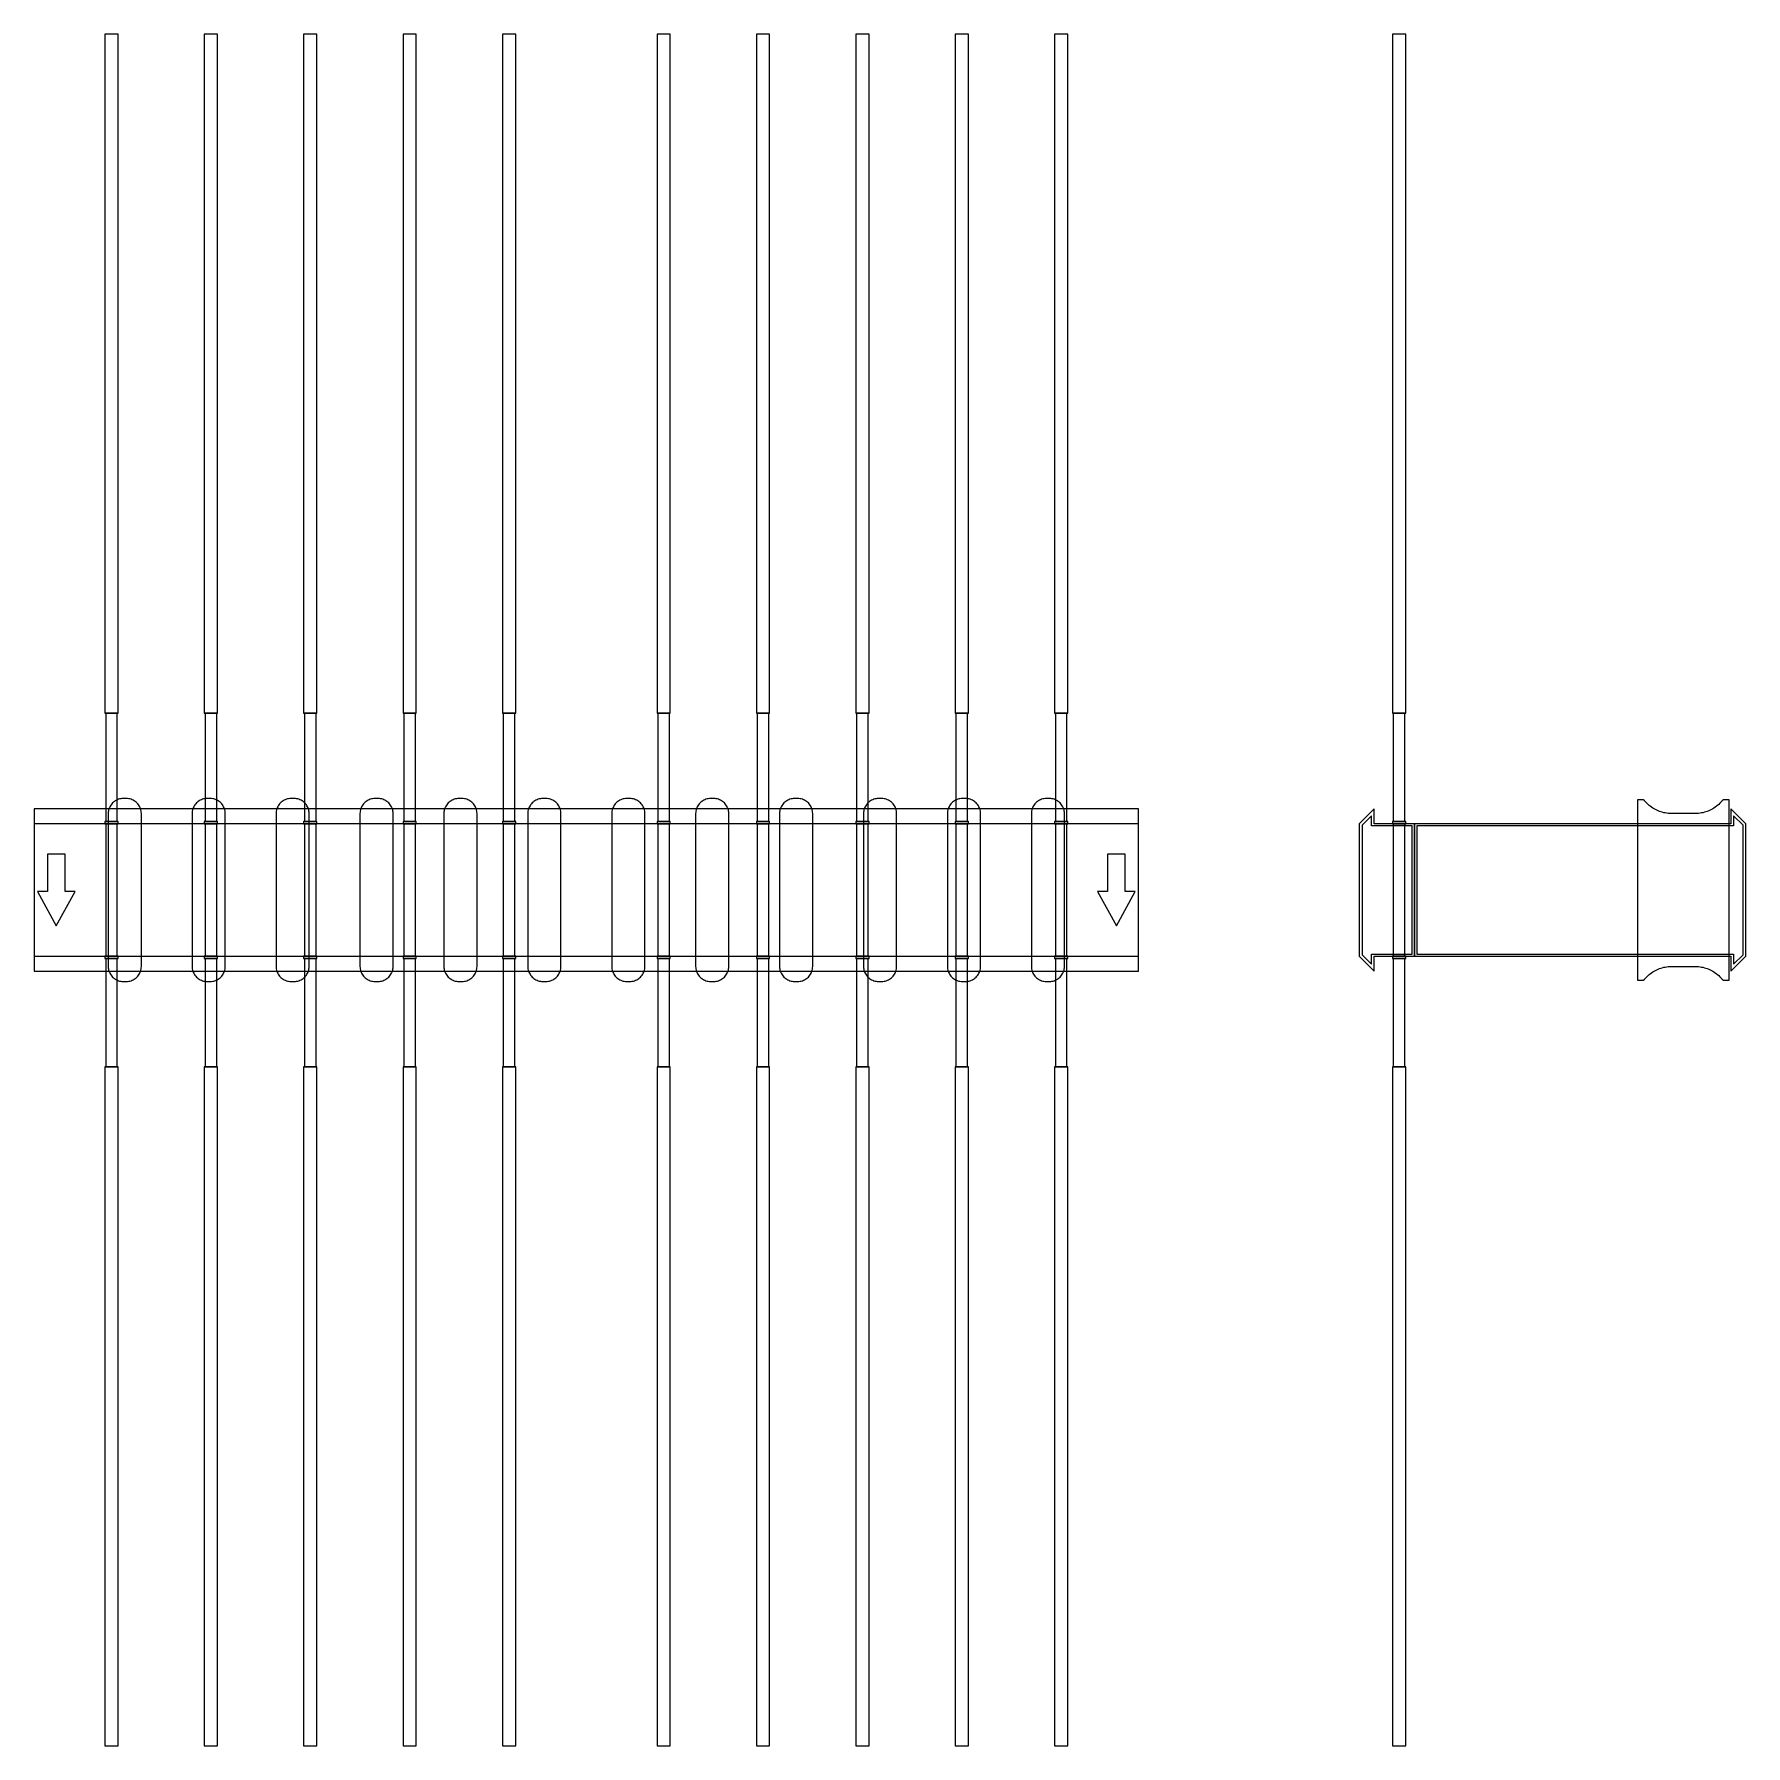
# Model space of a CAD drawing. Extents: x 0 to 1550, y -775 to 775.
import ezdxf

# ---------------------------------------------------------------- set-up
doc = ezdxf.new("R2010")
doc.units = 0
doc.layers.add('Halfen', color=7, linetype='CONTINUOUS')

msp = doc.modelspace()

# ---------------------------------------------------------------- linework, layer by layer
at = {"layer": 'Halfen', "color": 7}
for points in [[(76, 160), (76, 775), (64, 775), (64, 160)], [(166, 160), (166, 775), (154, 775), (154, 160)], [(256, 160), (256, 775), (244, 775), (244, 160)], [(346, 160), (346, 775), (334, 775), (334, 160)], [(436, 160), (436, 775), (424, 775), (424, 160)], [(576, 160), (576, 775), (564, 775), (564, 160)], [(666, 160), (666, 775), (654, 775), (654, 160)], [(756, 160), (756, 775), (744, 775), (744, 160)], [(846, 160), (846, 775), (834, 775), (834, 160)], [(936, 160), (936, 775), (924, 775), (924, 160)], [(1242, 160), (1242, 775), (1230, 775), (1230, 160)], [(75.25, 62), (75.25, 160), (64.75, 160), (64.75, 62)], [(165.25, 62), (165.25, 160), (154.75, 160), (154.75, 62)], [(255.25, 62), (255.25, 160), (244.75, 160), (244.75, 62)], [(345.25, 62), (345.25, 160), (334.75, 160), (334.75, 62)], [(435.25, 62), (435.25, 160), (424.75, 160), (424.75, 62)], [(575.25, 62), (575.25, 160), (564.75, 160), (564.75, 62)], [(665.25, 62), (665.25, 160), (654.75, 160), (654.75, 62)], [(755.25, 62), (755.25, 160), (744.75, 160), (744.75, 62)], [(845.25, 62), (845.25, 160), (834.75, 160), (834.75, 62)], [(935.25, 62), (935.25, 160), (924.75, 160), (924.75, 62)], [(1241.25, 62), (1241.25, 160), (1230.75, 160), (1230.75, 62)], [(97, -69.3), (97, -56.8), (97, 69.3), (96.958, 70.359), (96.834, 71.412), (96.627, 72.452), (96.339, 73.472), (95.972, 74.466), (95.529, 75.429), (95.011, 76.354), (94.422, 77.235), (93.765, 78.068), (93.046, 78.846), (92.268, 79.565), (91.435, 80.222), (90.554, 80.811), (89.629, 81.329), (88.666, 81.772), (87.672, 82.139), (86.652, 82.427), (85.612, 82.634), (84.559, 82.758), (83.5, 82.8), (80.5, 82.8), (79.441, 82.758), (78.388, 82.634), (77.348, 82.427), (76.328, 82.139), (75.334, 81.772), (74.371, 81.329), (73.446, 80.811), (72.565, 80.222), (71.732, 79.565), (70.954, 78.846), (70.235, 78.068), (69.578, 77.235), (68.989, 76.354), (68.471, 75.429), (68.028, 74.466), (67.661, 73.472), (67.373, 72.452), (67.166, 71.412), (67.042, 70.359), (67, 69.3), (67, -56.8), (67, -69.3), (67.042, -70.359), (67.166, -71.412), (67.373, -72.452), (67.661, -73.472), (68.028, -74.466), (68.471, -75.429), (68.989, -76.354), (69.578, -77.235), (70.235, -78.068), (70.954, -78.846), (71.732, -79.565), (72.565, -80.222), (73.446, -80.811), (74.371, -81.329), (75.334, -81.772), (76.328, -82.139), (77.348, -82.427), (78.388, -82.634), (79.441, -82.758), (80.5, -82.8), (83.5, -82.8), (84.559, -82.758), (85.612, -82.634), (86.652, -82.427), (87.672, -82.139), (88.666, -81.772), (89.629, -81.329), (90.554, -80.811), (91.435, -80.222), (92.268, -79.565), (93.046, -78.846), (93.765, -78.068), (94.422, -77.235), (95.011, -76.354), (95.529, -75.429), (95.972, -74.466), (96.339, -73.472), (96.627, -72.452), (96.834, -71.412), (96.958, -70.359), (97, -69.3)], [(173, -69.3), (173, -56.8), (173, 69.3), (172.958, 70.359), (172.834, 71.412), (172.627, 72.452), (172.339, 73.472), (171.972, 74.466), (171.529, 75.429), (171.011, 76.354), (170.422, 77.235), (169.765, 78.068), (169.046, 78.846), (168.268, 79.565), (167.435, 80.222), (166.554, 80.811), (165.629, 81.329), (164.666, 81.772), (163.672, 82.139), (162.652, 82.427), (161.612, 82.634), (160.559, 82.758), (159.5, 82.8), (156.5, 82.8), (155.441, 82.758), (154.388, 82.634), (153.348, 82.427), (152.328, 82.139), (151.334, 81.772), (150.371, 81.329), (149.446, 80.811), (148.565, 80.222), (147.732, 79.565), (146.954, 78.846), (146.235, 78.068), (145.578, 77.235), (144.989, 76.354), (144.471, 75.429), (144.028, 74.466), (143.661, 73.472), (143.373, 72.452), (143.166, 71.412), (143.042, 70.359), (143, 69.3), (143, -56.8), (143, -69.3), (143.042, -70.359), (143.166, -71.412), (143.373, -72.452), (143.661, -73.472), (144.028, -74.466), (144.471, -75.429), (144.989, -76.354), (145.578, -77.235), (146.235, -78.068), (146.954, -78.846), (147.732, -79.565), (148.565, -80.222), (149.446, -80.811), (150.371, -81.329), (151.334, -81.772), (152.328, -82.139), (153.348, -82.427), (154.388, -82.634), (155.441, -82.758), (156.5, -82.8), (159.5, -82.8), (160.559, -82.758), (161.612, -82.634), (162.652, -82.427), (163.672, -82.139), (164.666, -81.772), (165.629, -81.329), (166.554, -80.811), (167.435, -80.222), (168.268, -79.565), (169.046, -78.846), (169.765, -78.068), (170.422, -77.235), (171.011, -76.354), (171.529, -75.429), (171.972, -74.466), (172.339, -73.472), (172.627, -72.452), (172.834, -71.412), (172.958, -70.359), (173, -69.3)], [(249, -69.3), (249, -56.8), (249, 69.3), (248.958, 70.359), (248.834, 71.412), (248.627, 72.452), (248.339, 73.472), (247.972, 74.466), (247.529, 75.429), (247.011, 76.354), (246.422, 77.235), (245.765, 78.068), (245.046, 78.846), (244.268, 79.565), (243.435, 80.222), (242.554, 80.811), (241.629, 81.329), (240.666, 81.772), (239.672, 82.139), (238.652, 82.427), (237.612, 82.634), (236.559, 82.758), (235.5, 82.8), (232.5, 82.8), (231.441, 82.758), (230.388, 82.634), (229.348, 82.427), (228.328, 82.139), (227.334, 81.772), (226.371, 81.329), (225.446, 80.811), (224.565, 80.222), (223.732, 79.565), (222.954, 78.846), (222.235, 78.068), (221.578, 77.235), (220.989, 76.354), (220.471, 75.429), (220.028, 74.466), (219.661, 73.472), (219.373, 72.452), (219.166, 71.412), (219.042, 70.359), (219, 69.3), (219, -56.8), (219, -69.3), (219.042, -70.359), (219.166, -71.412), (219.373, -72.452), (219.661, -73.472), (220.028, -74.466), (220.471, -75.429), (220.989, -76.354), (221.578, -77.235), (222.235, -78.068), (222.954, -78.846), (223.732, -79.565), (224.565, -80.222), (225.446, -80.811), (226.371, -81.329), (227.334, -81.772), (228.328, -82.139), (229.348, -82.427), (230.388, -82.634), (231.441, -82.758), (232.5, -82.8), (235.5, -82.8), (236.559, -82.758), (237.612, -82.634), (238.652, -82.427), (239.672, -82.139), (240.666, -81.772), (241.629, -81.329), (242.554, -80.811), (243.435, -80.222), (244.268, -79.565), (245.046, -78.846), (245.765, -78.068), (246.422, -77.235), (247.011, -76.354), (247.529, -75.429), (247.972, -74.466), (248.339, -73.472), (248.627, -72.452), (248.834, -71.412), (248.958, -70.359), (249, -69.3)], [(325, -69.3), (325, -56.8), (325, 69.3), (324.958, 70.359), (324.834, 71.412), (324.627, 72.452), (324.339, 73.472), (323.972, 74.466), (323.529, 75.429), (323.011, 76.354), (322.422, 77.235), (321.765, 78.068), (321.046, 78.846), (320.268, 79.565), (319.435, 80.222), (318.554, 80.811), (317.629, 81.329), (316.666, 81.772), (315.672, 82.139), (314.652, 82.427), (313.612, 82.634), (312.559, 82.758), (311.5, 82.8), (308.5, 82.8), (307.441, 82.758), (306.388, 82.634), (305.348, 82.427), (304.328, 82.139), (303.334, 81.772), (302.371, 81.329), (301.446, 80.811), (300.565, 80.222), (299.732, 79.565), (298.954, 78.846), (298.235, 78.068), (297.578, 77.235), (296.989, 76.354), (296.471, 75.429), (296.028, 74.466), (295.661, 73.472), (295.373, 72.452), (295.166, 71.412), (295.042, 70.359), (295, 69.3), (295, -56.8), (295, -69.3), (295.042, -70.359), (295.166, -71.412), (295.373, -72.452), (295.661, -73.472), (296.028, -74.466), (296.471, -75.429), (296.989, -76.354), (297.578, -77.235), (298.235, -78.068), (298.954, -78.846), (299.732, -79.565), (300.565, -80.222), (301.446, -80.811), (302.371, -81.329), (303.334, -81.772), (304.328, -82.139), (305.348, -82.427), (306.388, -82.634), (307.441, -82.758), (308.5, -82.8), (311.5, -82.8), (312.559, -82.758), (313.612, -82.634), (314.652, -82.427), (315.672, -82.139), (316.666, -81.772), (317.629, -81.329), (318.554, -80.811), (319.435, -80.222), (320.268, -79.565), (321.046, -78.846), (321.765, -78.068), (322.422, -77.235), (323.011, -76.354), (323.529, -75.429), (323.972, -74.466), (324.339, -73.472), (324.627, -72.452), (324.834, -71.412), (324.958, -70.359), (325, -69.3)], [(401, -69.3), (401, -56.8), (401, 69.3), (400.958, 70.359), (400.834, 71.412), (400.627, 72.452), (400.339, 73.472), (399.972, 74.466), (399.529, 75.429), (399.011, 76.354), (398.422, 77.235), (397.765, 78.068), (397.046, 78.846), (396.268, 79.565), (395.435, 80.222), (394.554, 80.811), (393.629, 81.329), (392.666, 81.772), (391.672, 82.139), (390.652, 82.427), (389.612, 82.634), (388.559, 82.758), (387.5, 82.8), (384.5, 82.8), (383.441, 82.758), (382.388, 82.634), (381.348, 82.427), (380.328, 82.139), (379.334, 81.772), (378.371, 81.329), (377.446, 80.811), (376.565, 80.222), (375.732, 79.565), (374.954, 78.846), (374.235, 78.068), (373.578, 77.235), (372.989, 76.354), (372.471, 75.429), (372.028, 74.466), (371.661, 73.472), (371.373, 72.452), (371.166, 71.412), (371.042, 70.359), (371, 69.3), (371, -56.8), (371, -69.3), (371.042, -70.359), (371.166, -71.412), (371.373, -72.452), (371.661, -73.472), (372.028, -74.466), (372.471, -75.429), (372.989, -76.354), (373.578, -77.235), (374.235, -78.068), (374.954, -78.846), (375.732, -79.565), (376.565, -80.222), (377.446, -80.811), (378.371, -81.329), (379.334, -81.772), (380.328, -82.139), (381.348, -82.427), (382.388, -82.634), (383.441, -82.758), (384.5, -82.8), (387.5, -82.8), (388.559, -82.758), (389.612, -82.634), (390.652, -82.427), (391.672, -82.139), (392.666, -81.772), (393.629, -81.329), (394.554, -80.811), (395.435, -80.222), (396.268, -79.565), (397.046, -78.846), (397.765, -78.068), (398.422, -77.235), (399.011, -76.354), (399.529, -75.429), (399.972, -74.466), (400.339, -73.472), (400.627, -72.452), (400.834, -71.412), (400.958, -70.359), (401, -69.3)], [(477, -69.3), (477, -56.8), (477, 69.3), (476.958, 70.359), (476.834, 71.412), (476.627, 72.452), (476.339, 73.472), (475.972, 74.466), (475.529, 75.429), (475.011, 76.354), (474.422, 77.235), (473.765, 78.068), (473.046, 78.846), (472.268, 79.565), (471.435, 80.222), (470.554, 80.811), (469.629, 81.329), (468.666, 81.772), (467.672, 82.139), (466.652, 82.427), (465.612, 82.634), (464.559, 82.758), (463.5, 82.8), (460.5, 82.8), (459.441, 82.758), (458.388, 82.634), (457.348, 82.427), (456.328, 82.139), (455.334, 81.772), (454.371, 81.329), (453.446, 80.811), (452.565, 80.222), (451.732, 79.565), (450.954, 78.846), (450.235, 78.068), (449.578, 77.235), (448.989, 76.354), (448.471, 75.429), (448.028, 74.466), (447.661, 73.472), (447.373, 72.452), (447.166, 71.412), (447.042, 70.359), (447, 69.3), (447, -56.8), (447, -69.3), (447.042, -70.359), (447.166, -71.412), (447.373, -72.452), (447.661, -73.472), (448.028, -74.466), (448.471, -75.429), (448.989, -76.354), (449.578, -77.235), (450.235, -78.068), (450.954, -78.846), (451.732, -79.565), (452.565, -80.222), (453.446, -80.811), (454.371, -81.329), (455.334, -81.772), (456.328, -82.139), (457.348, -82.427), (458.388, -82.634), (459.441, -82.758), (460.5, -82.8), (463.5, -82.8), (464.559, -82.758), (465.612, -82.634), (466.652, -82.427), (467.672, -82.139), (468.666, -81.772), (469.629, -81.329), (470.554, -80.811), (471.435, -80.222), (472.268, -79.565), (473.046, -78.846), (473.765, -78.068), (474.422, -77.235), (475.011, -76.354), (475.529, -75.429), (475.972, -74.466), (476.339, -73.472), (476.627, -72.452), (476.834, -71.412), (476.958, -70.359), (477, -69.3)], [(553, -69.3), (553, -56.8), (553, 69.3), (552.958, 70.359), (552.834, 71.412), (552.627, 72.452), (552.339, 73.472), (551.972, 74.466), (551.529, 75.429), (551.011, 76.354), (550.422, 77.235), (549.765, 78.068), (549.046, 78.846), (548.268, 79.565), (547.435, 80.222), (546.554, 80.811), (545.629, 81.329), (544.666, 81.772), (543.672, 82.139), (542.652, 82.427), (541.612, 82.634), (540.559, 82.758), (539.5, 82.8), (536.5, 82.8), (535.441, 82.758), (534.388, 82.634), (533.348, 82.427), (532.328, 82.139), (531.334, 81.772), (530.371, 81.329), (529.446, 80.811), (528.565, 80.222), (527.732, 79.565), (526.954, 78.846), (526.235, 78.068), (525.578, 77.235), (524.989, 76.354), (524.471, 75.429), (524.028, 74.466), (523.661, 73.472), (523.373, 72.452), (523.166, 71.412), (523.042, 70.359), (523, 69.3), (523, -56.8), (523, -69.3), (523.042, -70.359), (523.166, -71.412), (523.373, -72.452), (523.661, -73.472), (524.028, -74.466), (524.471, -75.429), (524.989, -76.354), (525.578, -77.235), (526.235, -78.068), (526.954, -78.846), (527.732, -79.565), (528.565, -80.222), (529.446, -80.811), (530.371, -81.329), (531.334, -81.772), (532.328, -82.139), (533.348, -82.427), (534.388, -82.634), (535.441, -82.758), (536.5, -82.8), (539.5, -82.8), (540.559, -82.758), (541.612, -82.634), (542.652, -82.427), (543.672, -82.139), (544.666, -81.772), (545.629, -81.329), (546.554, -80.811), (547.435, -80.222), (548.268, -79.565), (549.046, -78.846), (549.765, -78.068), (550.422, -77.235), (551.011, -76.354), (551.529, -75.429), (551.972, -74.466), (552.339, -73.472), (552.627, -72.452), (552.834, -71.412), (552.958, -70.359), (553, -69.3)], [(629, -69.3), (629, -56.8), (629, 69.3), (628.958, 70.359), (628.834, 71.412), (628.627, 72.452), (628.339, 73.472), (627.972, 74.466), (627.529, 75.429), (627.011, 76.354), (626.422, 77.235), (625.765, 78.068), (625.046, 78.846), (624.268, 79.565), (623.435, 80.222), (622.554, 80.811), (621.629, 81.329), (620.666, 81.772), (619.672, 82.139), (618.652, 82.427), (617.612, 82.634), (616.559, 82.758), (615.5, 82.8), (612.5, 82.8), (611.441, 82.758), (610.388, 82.634), (609.348, 82.427), (608.328, 82.139), (607.334, 81.772), (606.371, 81.329), (605.446, 80.811), (604.565, 80.222), (603.732, 79.565), (602.954, 78.846), (602.235, 78.068), (601.578, 77.235), (600.989, 76.354), (600.471, 75.429), (600.028, 74.466), (599.661, 73.472), (599.373, 72.452), (599.166, 71.412), (599.042, 70.359), (599, 69.3), (599, -56.8), (599, -69.3), (599.042, -70.359), (599.166, -71.412), (599.373, -72.452), (599.661, -73.472), (600.028, -74.466), (600.471, -75.429), (600.989, -76.354), (601.578, -77.235), (602.235, -78.068), (602.954, -78.846), (603.732, -79.565), (604.565, -80.222), (605.446, -80.811), (606.371, -81.329), (607.334, -81.772), (608.328, -82.139), (609.348, -82.427), (610.388, -82.634), (611.441, -82.758), (612.5, -82.8), (615.5, -82.8), (616.559, -82.758), (617.612, -82.634), (618.652, -82.427), (619.672, -82.139), (620.666, -81.772), (621.629, -81.329), (622.554, -80.811), (623.435, -80.222), (624.268, -79.565), (625.046, -78.846), (625.765, -78.068), (626.422, -77.235), (627.011, -76.354), (627.529, -75.429), (627.972, -74.466), (628.339, -73.472), (628.627, -72.452), (628.834, -71.412), (628.958, -70.359), (629, -69.3)], [(705, -69.3), (705, -56.8), (705, 69.3), (704.958, 70.359), (704.834, 71.412), (704.627, 72.452), (704.339, 73.472), (703.972, 74.466), (703.529, 75.429), (703.011, 76.354), (702.422, 77.235), (701.765, 78.068), (701.046, 78.846), (700.268, 79.565), (699.435, 80.222), (698.554, 80.811), (697.629, 81.329), (696.666, 81.772), (695.672, 82.139), (694.652, 82.427), (693.612, 82.634), (692.559, 82.758), (691.5, 82.8), (688.5, 82.8), (687.441, 82.758), (686.388, 82.634), (685.348, 82.427), (684.328, 82.139), (683.334, 81.772), (682.371, 81.329), (681.446, 80.811), (680.565, 80.222), (679.732, 79.565), (678.954, 78.846), (678.235, 78.068), (677.578, 77.235), (676.989, 76.354), (676.471, 75.429), (676.028, 74.466), (675.661, 73.472), (675.373, 72.452), (675.166, 71.412), (675.042, 70.359), (675, 69.3), (675, -56.8), (675, -69.3), (675.042, -70.359), (675.166, -71.412), (675.373, -72.452), (675.661, -73.472), (676.028, -74.466), (676.471, -75.429), (676.989, -76.354), (677.578, -77.235), (678.235, -78.068), (678.954, -78.846), (679.732, -79.565), (680.565, -80.222), (681.446, -80.811), (682.371, -81.329), (683.334, -81.772), (684.328, -82.139), (685.348, -82.427), (686.388, -82.634), (687.441, -82.758), (688.5, -82.8), (691.5, -82.8), (692.559, -82.758), (693.612, -82.634), (694.652, -82.427), (695.672, -82.139), (696.666, -81.772), (697.629, -81.329), (698.554, -80.811), (699.435, -80.222), (700.268, -79.565), (701.046, -78.846), (701.765, -78.068), (702.422, -77.235), (703.011, -76.354), (703.529, -75.429), (703.972, -74.466), (704.339, -73.472), (704.627, -72.452), (704.834, -71.412), (704.958, -70.359), (705, -69.3)], [(781, -69.3), (781, -56.8), (781, 69.3), (780.958, 70.359), (780.834, 71.412), (780.627, 72.452), (780.339, 73.472), (779.972, 74.466), (779.529, 75.429), (779.011, 76.354), (778.422, 77.235), (777.765, 78.068), (777.046, 78.846), (776.268, 79.565), (775.435, 80.222), (774.554, 80.811), (773.629, 81.329), (772.666, 81.772), (771.672, 82.139), (770.652, 82.427), (769.612, 82.634), (768.559, 82.758), (767.5, 82.8), (764.5, 82.8), (763.441, 82.758), (762.388, 82.634), (761.348, 82.427), (760.328, 82.139), (759.334, 81.772), (758.371, 81.329), (757.446, 80.811), (756.565, 80.222), (755.732, 79.565), (754.954, 78.846), (754.235, 78.068), (753.578, 77.235), (752.989, 76.354), (752.471, 75.429), (752.028, 74.466), (751.661, 73.472), (751.373, 72.452), (751.166, 71.412), (751.042, 70.359), (751, 69.3), (751, -56.8), (751, -69.3), (751.042, -70.359), (751.166, -71.412), (751.373, -72.452), (751.661, -73.472), (752.028, -74.466), (752.471, -75.429), (752.989, -76.354), (753.578, -77.235), (754.235, -78.068), (754.954, -78.846), (755.732, -79.565), (756.565, -80.222), (757.446, -80.811), (758.371, -81.329), (759.334, -81.772), (760.328, -82.139), (761.348, -82.427), (762.388, -82.634), (763.441, -82.758), (764.5, -82.8), (767.5, -82.8), (768.559, -82.758), (769.612, -82.634), (770.652, -82.427), (771.672, -82.139), (772.666, -81.772), (773.629, -81.329), (774.554, -80.811), (775.435, -80.222), (776.268, -79.565), (777.046, -78.846), (777.765, -78.068), (778.422, -77.235), (779.011, -76.354), (779.529, -75.429), (779.972, -74.466), (780.339, -73.472), (780.627, -72.452), (780.834, -71.412), (780.958, -70.359), (781, -69.3)], [(857, -69.3), (857, -56.8), (857, 69.3), (856.958, 70.359), (856.834, 71.412), (856.627, 72.452), (856.339, 73.472), (855.972, 74.466), (855.529, 75.429), (855.011, 76.354), (854.422, 77.235), (853.765, 78.068), (853.046, 78.846), (852.268, 79.565), (851.435, 80.222), (850.554, 80.811), (849.629, 81.329), (848.666, 81.772), (847.672, 82.139), (846.652, 82.427), (845.612, 82.634), (844.559, 82.758), (843.5, 82.8), (840.5, 82.8), (839.441, 82.758), (838.388, 82.634), (837.348, 82.427), (836.328, 82.139), (835.334, 81.772), (834.371, 81.329), (833.446, 80.811), (832.565, 80.222), (831.732, 79.565), (830.954, 78.846), (830.235, 78.068), (829.578, 77.235), (828.989, 76.354), (828.471, 75.429), (828.028, 74.466), (827.661, 73.472), (827.373, 72.452), (827.166, 71.412), (827.042, 70.359), (827, 69.3), (827, -56.8), (827, -69.3), (827.042, -70.359), (827.166, -71.412), (827.373, -72.452), (827.661, -73.472), (828.028, -74.466), (828.471, -75.429), (828.989, -76.354), (829.578, -77.235), (830.235, -78.068), (830.954, -78.846), (831.732, -79.565), (832.565, -80.222), (833.446, -80.811), (834.371, -81.329), (835.334, -81.772), (836.328, -82.139), (837.348, -82.427), (838.388, -82.634), (839.441, -82.758), (840.5, -82.8), (843.5, -82.8), (844.559, -82.758), (845.612, -82.634), (846.652, -82.427), (847.672, -82.139), (848.666, -81.772), (849.629, -81.329), (850.554, -80.811), (851.435, -80.222), (852.268, -79.565), (853.046, -78.846), (853.765, -78.068), (854.422, -77.235), (855.011, -76.354), (855.529, -75.429), (855.972, -74.466), (856.339, -73.472), (856.627, -72.452), (856.834, -71.412), (856.958, -70.359), (857, -69.3)], [(933, -69.3), (933, -56.8), (933, 69.3), (932.958, 70.359), (932.834, 71.412), (932.627, 72.452), (932.339, 73.472), (931.972, 74.466), (931.529, 75.429), (931.011, 76.354), (930.422, 77.235), (929.765, 78.068), (929.046, 78.846), (928.268, 79.565), (927.435, 80.222), (926.554, 80.811), (925.629, 81.329), (924.666, 81.772), (923.672, 82.139), (922.652, 82.427), (921.612, 82.634), (920.559, 82.758), (919.5, 82.8), (916.5, 82.8), (915.441, 82.758), (914.388, 82.634), (913.348, 82.427), (912.328, 82.139), (911.334, 81.772), (910.371, 81.329), (909.446, 80.811), (908.565, 80.222), (907.732, 79.565), (906.954, 78.846), (906.235, 78.068), (905.578, 77.235), (904.989, 76.354), (904.471, 75.429), (904.028, 74.466), (903.661, 73.472), (903.373, 72.452), (903.166, 71.412), (903.042, 70.359), (903, 69.3), (903, -56.8), (903, -69.3), (903.042, -70.359), (903.166, -71.412), (903.373, -72.452), (903.661, -73.472), (904.028, -74.466), (904.471, -75.429), (904.989, -76.354), (905.578, -77.235), (906.235, -78.068), (906.954, -78.846), (907.732, -79.565), (908.565, -80.222), (909.446, -80.811), (910.371, -81.329), (911.334, -81.772), (912.328, -82.139), (913.348, -82.427), (914.388, -82.634), (915.441, -82.758), (916.5, -82.8), (919.5, -82.8), (920.559, -82.758), (921.612, -82.634), (922.652, -82.427), (923.672, -82.139), (924.666, -81.772), (925.629, -81.329), (926.554, -80.811), (927.435, -80.222), (928.268, -79.565), (929.046, -78.846), (929.765, -78.068), (930.422, -77.235), (931.011, -76.354), (931.529, -75.429), (931.972, -74.466), (932.339, -73.472), (932.627, -72.452), (932.834, -71.412), (932.958, -70.359), (933, -69.3)], [(1535, -81.8), (1535, 81.8), (1531, 81.8), (1530.846, 81.797), (1530.691, 81.786), (1530.538, 81.769), (1530.385, 81.746), (1530.234, 81.715), (1530.084, 81.678), (1529.936, 81.634), (1529.789, 81.584), (1529.646, 81.527), (1529.505, 81.464), (1529.366, 81.395), (1529.231, 81.32), (1529.1, 81.239), (1528.972, 81.153), (1528.848, 81.06), (1528.728, 80.963), (1528.613, 80.86), (1528.502, 80.752), (1528.397, 80.639), (1528.296, 80.522), (1527.41, 79.491), (1526.479, 78.5), (1525.505, 77.551), (1524.491, 76.646), (1523.437, 75.787), (1522.347, 74.975), (1521.222, 74.211), (1520.064, 73.499), (1518.876, 72.838), (1517.66, 72.23), (1516.418, 71.676), (1515.153, 71.178), (1513.867, 70.736), (1512.563, 70.351), (1511.243, 70.024), (1509.911, 69.756), (1508.567, 69.547), (1507.216, 69.397), (1505.859, 69.307), (1504.5, 69.277), (1482.5, 69.277), (1481.141, 69.307), (1479.784, 69.397), (1478.433, 69.547), (1477.089, 69.756), (1475.757, 70.024), (1474.437, 70.351), (1473.133, 70.736), (1471.847, 71.178), (1470.582, 71.676), (1469.34, 72.23), (1468.124, 72.838), (1466.936, 73.499), (1465.778, 74.211), (1464.653, 74.975), (1463.563, 75.787), (1462.509, 76.646), (1461.495, 77.551), (1460.521, 78.5), (1459.59, 79.491), (1458.704, 80.522), (1458.603, 80.639), (1458.498, 80.752), (1458.387, 80.86), (1458.272, 80.963), (1458.152, 81.06), (1458.028, 81.153), (1457.9, 81.239), (1457.769, 81.32), (1457.634, 81.395), (1457.495, 81.464), (1457.354, 81.527), (1457.211, 81.584), (1457.064, 81.634), (1456.916, 81.678), (1456.766, 81.715), (1456.615, 81.746), (1456.462, 81.769), (1456.309, 81.786), (1456.154, 81.797), (1456, 81.8), (1452, 81.8), (1452, -81.8), (1456, -81.8), (1456.154, -81.797), (1456.309, -81.786), (1456.462, -81.769), (1456.615, -81.746), (1456.766, -81.715), (1456.916, -81.678), (1457.064, -81.634), (1457.211, -81.584), (1457.354, -81.527), (1457.495, -81.464), (1457.634, -81.395), (1457.769, -81.32), (1457.9, -81.239), (1458.028, -81.153), (1458.152, -81.06), (1458.272, -80.963), (1458.387, -80.86), (1458.498, -80.752), (1458.603, -80.639), (1458.704, -80.522), (1459.59, -79.491), (1460.521, -78.5), (1461.495, -77.551), (1462.509, -76.646), (1463.563, -75.787), (1464.653, -74.975), (1465.778, -74.211), (1466.936, -73.499), (1468.124, -72.838), (1469.34, -72.23), (1470.582, -71.676), (1471.847, -71.178), (1473.133, -70.736), (1474.437, -70.351), (1475.757, -70.024), (1477.089, -69.756), (1478.433, -69.547), (1479.784, -69.397), (1481.141, -69.307), (1482.5, -69.277), (1504.5, -69.277), (1505.859, -69.307), (1507.216, -69.397), (1508.567, -69.547), (1509.911, -69.756), (1511.243, -70.024), (1512.563, -70.351), (1513.867, -70.736), (1515.153, -71.178), (1516.418, -71.676), (1517.66, -72.23), (1518.876, -72.838), (1520.064, -73.499), (1521.222, -74.211), (1522.347, -74.975), (1523.437, -75.787), (1524.491, -76.646), (1525.505, -77.551), (1526.479, -78.5), (1527.41, -79.491), (1528.296, -80.522), (1528.397, -80.639), (1528.502, -80.752), (1528.613, -80.86), (1528.728, -80.963), (1528.848, -81.06), (1528.972, -81.153), (1529.1, -81.239), (1529.231, -81.32), (1529.366, -81.395), (1529.505, -81.464), (1529.646, -81.527), (1529.789, -81.584), (1529.936, -81.634), (1530.084, -81.678), (1530.234, -81.715), (1530.385, -81.746), (1530.538, -81.769), (1530.691, -81.786), (1530.846, -81.797), (1531, -81.8)], [(0, -73.5), (1000, -73.5), (1000, 73.5), (0, 73.5)], [(76, 60), (76, 62), (64, 62), (64, 60)], [(166, 60), (166, 62), (154, 62), (154, 60)], [(256, 60), (256, 62), (244, 62), (244, 60)], [(346, 60), (346, 62), (334, 62), (334, 60)], [(436, 60), (436, 62), (424, 62), (424, 60)], [(576, 60), (576, 62), (564, 62), (564, 60)], [(666, 60), (666, 62), (654, 62), (654, 60)], [(756, 60), (756, 62), (744, 62), (744, 60)], [(846, 60), (846, 62), (834, 62), (834, 60)], [(936, 60), (936, 62), (924, 62), (924, 60)], [(1250, -60), (1250, 60), (1213.5, 60), (1213.5, 73.5), (1200, 60), (1200, -60), (1213.5, -73.5), (1213.5, -60)], [(1248, -58), (1248, 58), (1211, 58), (1211, 67.25), (1202.5, 58.75), (1202.5, -58.75), (1211, -67.25), (1211, -58)], [(1242, 60), (1242, 62), (1230, 62), (1230, 60)], [(1550, -60), (1550, 60), (1536.5, 73.5), (1536.5, 60), (1250, 60), (1250, -60), (1536.5, -60), (1536.5, -73.5)], [(1547.5, -58.75), (1547.5, 58.75), (1539, 67.25), (1539, 58), (1252, 58), (1252, -58), (1539, -58), (1539, -67.25)], [(0, -60), (1000, -60), (1000, 60), (0, 60)], [(75.25, -60), (75.25, 60), (64.75, 60), (64.75, -60)], [(165.25, -60), (165.25, 60), (154.75, 60), (154.75, -60)], [(255.25, -60), (255.25, 60), (244.75, 60), (244.75, -60)], [(345.25, -60), (345.25, 60), (334.75, 60), (334.75, -60)], [(435.25, -60), (435.25, 60), (424.75, 60), (424.75, -60)], [(575.25, -60), (575.25, 60), (564.75, 60), (564.75, -60)], [(665.25, -60), (665.25, 60), (654.75, 60), (654.75, -60)], [(755.25, -60), (755.25, 60), (744.75, 60), (744.75, -60)], [(845.25, -60), (845.25, 60), (834.75, 60), (834.75, -60)], [(935.25, -60), (935.25, 60), (924.75, 60), (924.75, -60)], [(1241.25, -60), (1241.25, 60), (1230.75, 60), (1230.75, -60)], [(20, -32.5), (37, -1.5), (28, -1.5), (28, 32.5), (12, 32.5), (12, -1.5), (3, -1.5)], [(980, -32.5), (997, -1.5), (988, -1.5), (988, 32.5), (972, 32.5), (972, -1.5), (963, -1.5)], [(76, -62), (76, -60), (64, -60), (64, -62)], [(75.25, -160), (75.25, -62), (64.75, -62), (64.75, -160)], [(166, -62), (166, -60), (154, -60), (154, -62)], [(165.25, -160), (165.25, -62), (154.75, -62), (154.75, -160)], [(256, -62), (256, -60), (244, -60), (244, -62)], [(255.25, -160), (255.25, -62), (244.75, -62), (244.75, -160)], [(346, -62), (346, -60), (334, -60), (334, -62)], [(345.25, -160), (345.25, -62), (334.75, -62), (334.75, -160)], [(436, -62), (436, -60), (424, -60), (424, -62)], [(435.25, -160), (435.25, -62), (424.75, -62), (424.75, -160)], [(576, -62), (576, -60), (564, -60), (564, -62)], [(575.25, -160), (575.25, -62), (564.75, -62), (564.75, -160)], [(666, -62), (666, -60), (654, -60), (654, -62)], [(665.25, -160), (665.25, -62), (654.75, -62), (654.75, -160)], [(756, -62), (756, -60), (744, -60), (744, -62)], [(755.25, -160), (755.25, -62), (744.75, -62), (744.75, -160)], [(846, -62), (846, -60), (834, -60), (834, -62)], [(845.25, -160), (845.25, -62), (834.75, -62), (834.75, -160)], [(936, -62), (936, -60), (924, -60), (924, -62)], [(935.25, -160), (935.25, -62), (924.75, -62), (924.75, -160)], [(1242, -62), (1242, -60), (1230, -60), (1230, -62)], [(1241.25, -160), (1241.25, -62), (1230.75, -62), (1230.75, -160)], [(76, -775), (76, -160), (64, -160), (64, -775)], [(166, -775), (166, -160), (154, -160), (154, -775)], [(256, -775), (256, -160), (244, -160), (244, -775)], [(346, -775), (346, -160), (334, -160), (334, -775)], [(436, -775), (436, -160), (424, -160), (424, -775)], [(576, -775), (576, -160), (564, -160), (564, -775)], [(666, -775), (666, -160), (654, -160), (654, -775)], [(756, -775), (756, -160), (744, -160), (744, -775)], [(846, -775), (846, -160), (834, -160), (834, -775)], [(936, -775), (936, -160), (924, -160), (924, -775)], [(1242, -775), (1242, -160), (1230, -160), (1230, -775)]]:
    msp.add_lwpolyline(points, close=True, dxfattribs=at)

doc.saveas('drawing.dxf')
